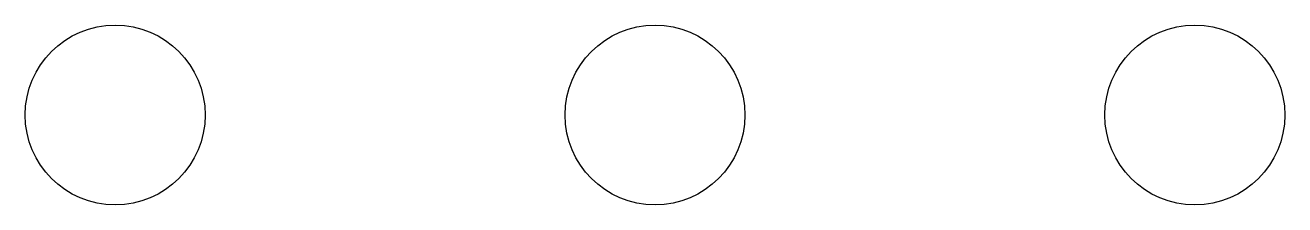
# Model space of a CAD drawing. Header units: inches. Extents: x -3.5 to 3.5, y -0.5 to 0.5.
import ezdxf

# ---------------------------------------------------------------- set-up
doc = ezdxf.new("R2010")
doc.units = ezdxf.units.IN
doc.header["$MEASUREMENT"] = 0

msp = doc.modelspace()

# ---------------------------------------------------------------- linework, layer by layer
for centre in [(-3, 0), (0, 0), (3, 0)]:
    msp.add_circle(centre, 0.5)

doc.saveas('drawing.dxf')
